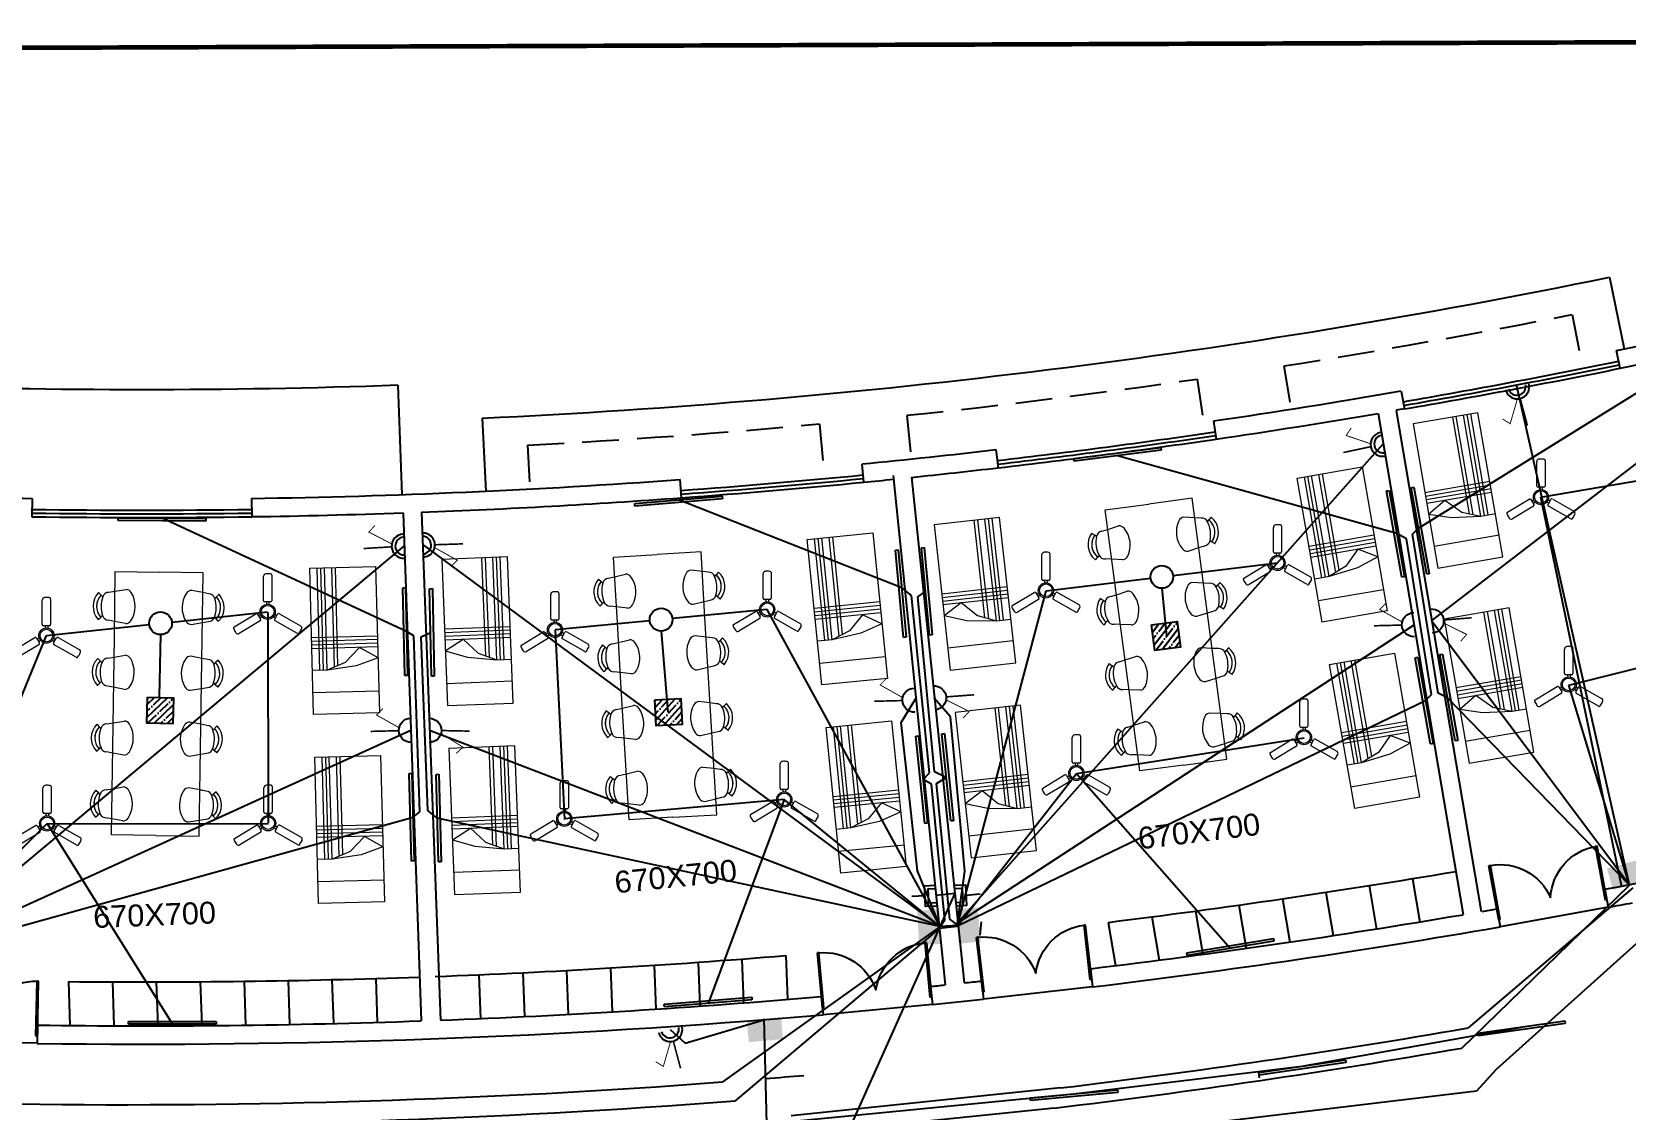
# Model space of a CAD drawing. Header units: inches. Extents: x -221585 to 401252, y -284294 to 332380.
# Drawn here: x 135218 to 137397, y 29236 to 30710 of the extents above; entities that cross this region are included whole.
import ezdxf
from ezdxf.enums import TextEntityAlignment as Align

# ---------------------------------------------------------------- set-up
doc = ezdxf.new("R2010")
doc.units = ezdxf.units.IN
doc.header["$MEASUREMENT"] = 0
doc.linetypes.add('HIDDEN', pattern=[0.375, 0.25, -0.125])
for name, color, linetype in [('A-TEXT', 3, 'Continuous'), ('A_dimension_100', 233, 'Continuous'), ('E-LIGHT', 7, 'Continuous'), ('Power', 7, 'Continuous'), ('UPS', 7, 'Continuous')]:
    doc.layers.add(name, color=color, linetype=linetype)
doc.layers.add('ceilingfan', color=1, linetype='Continuous', lineweight=15)
doc.layers.add('FURN', color=56, linetype='Continuous', lineweight=0)
doc.styles.get("Standard").update_dxf_attribs({"font": 'arial.ttf'})

# ---------------------------------------------------------------- blocks, each defined once
blk = doc.blocks.new('d2')
at = {"color": 1, "ltscale": 8}
for p, q in [((-332.772, -186.458, 9945.752), (-332.753, -186.454, 9945.752)), ((-332.628, -187.194, 9945.752), (-332.772, -186.458, 9945.752)), ((-332.609, -187.19, 9945.752), (-332.753, -186.454, 9945.752)), ((-332.753, -186.454, 9945.752), (-332.753, -186.454, 9945.732)), ((-332.753, -186.454, 9945.732), (-332.753, -186.454, 9945.732)), ((-334.226, -186.743, 9945.752), (-334.206, -186.739, 9945.752)), ((-334.082, -187.479, 9945.752), (-334.226, -186.743, 9945.752)), ((-334.062, -187.475, 9945.752), (-334.206, -186.739, 9945.752)), ((-334.063, -187.577, 9945.752), (-332.589, -187.288, 9945.752)), ((-332.628, -187.194, 9945.752), (-332.609, -187.19, 9945.752)), ((-334.082, -187.479, 9945.752), (-334.062, -187.475, 9945.752))]:
    blk.add_line(p, q, dxfattribs=at)
for centre, start, end in [((-332.628, -187.194, 9945.752), 101.092, 178.0402), ((-334.062, -187.475, 9945.752), 24.1438, 101.092)]:
    blk.add_arc(centre, 0.75, start, end, dxfattribs=at)
blk = doc.blocks.new('FREGTET')
at = {"layer": 'FURN', "color": 8}
for p, q in [((-154.66, 109.191, -2766.571), (-154.635, 109.149, -2766.571)), ((-154.66, 109.191, -2766.571), (-154.635, 109.149, -2766.571)), ((-154.994, 109.041, -2766.571), (-155.133, 108.458, -2766.571)), ((-154.118, 108.833, -2766.571), (-154.994, 109.041, -2766.571)), ((-154.732, 108.979, -2766.571), (-154.793, 108.838, -2766.571)), ((-154.698, 109.057, -2766.571), (-154.732, 108.979, -2766.571)), ((-154.698, 109.057, -2766.571), (-154.732, 108.979, -2766.571)), ((-154.617, 109.122, -2766.571), (-154.635, 109.149, -2766.571)), ((-154.617, 109.122, -2766.571), (-154.635, 109.149, -2766.571)), ((-154.369, 109.063, -2766.571), (-154.341, 109.079, -2766.571)), ((-154.369, 109.063, -2766.571), (-154.341, 109.079, -2766.571)), ((-154.3, 109.105, -2766.571), (-154.341, 109.079, -2766.571)), ((-154.3, 109.105, -2766.571), (-154.341, 109.079, -2766.571)), ((-154.331, 108.884, -2766.571), (-154.327, 108.968, -2766.571)), ((-154.331, 108.884, -2766.571), (-154.327, 108.968, -2766.571)), ((-153.784, 108.982, -2766.571), (-153.76, 108.941, -2766.571)), ((-153.784, 108.982, -2766.571), (-153.76, 108.941, -2766.571)), ((-154.34, 108.731, -2766.571), (-154.331, 108.884, -2766.571)), ((-153.243, 108.625, -2766.571), (-154.118, 108.833, -2766.571)), ((-153.856, 108.771, -2766.571), (-153.917, 108.63, -2766.571)), ((-153.822, 108.848, -2766.571), (-153.856, 108.771, -2766.571)), ((-153.822, 108.848, -2766.571), (-153.856, 108.771, -2766.571)), ((-153.742, 108.914, -2766.571), (-153.76, 108.941, -2766.571)), ((-153.742, 108.914, -2766.571), (-153.76, 108.941, -2766.571)), ((-153.493, 108.854, -2766.571), (-153.465, 108.871, -2766.571)), ((-153.493, 108.854, -2766.571), (-153.465, 108.871, -2766.571)), ((-153.425, 108.897, -2766.571), (-153.465, 108.871, -2766.571)), ((-153.425, 108.897, -2766.571), (-153.465, 108.871, -2766.571)), ((-153.456, 108.676, -2766.571), (-153.451, 108.76, -2766.571)), ((-153.456, 108.676, -2766.571), (-153.451, 108.76, -2766.571)), ((-152.908, 108.774, -2766.571), (-152.884, 108.732, -2766.571)), ((-152.908, 108.774, -2766.571), (-152.884, 108.732, -2766.571)), ((-153.464, 108.523, -2766.571), (-153.456, 108.676, -2766.571)), ((-152.367, 108.417, -2766.571), (-153.243, 108.625, -2766.571)), ((-152.98, 108.563, -2766.571), (-153.042, 108.422, -2766.571)), ((-152.946, 108.64, -2766.571), (-152.98, 108.563, -2766.571)), ((-152.946, 108.64, -2766.571), (-152.98, 108.563, -2766.571)), ((-152.866, 108.705, -2766.571), (-152.884, 108.732, -2766.571)), ((-152.866, 108.705, -2766.571), (-152.884, 108.732, -2766.571)), ((-152.618, 108.646, -2766.571), (-152.59, 108.663, -2766.571)), ((-152.618, 108.646, -2766.571), (-152.59, 108.663, -2766.571)), ((-152.549, 108.689, -2766.571), (-152.59, 108.663, -2766.571)), ((-152.549, 108.689, -2766.571), (-152.59, 108.663, -2766.571)), ((-152.58, 108.468, -2766.571), (-152.576, 108.552, -2766.571)), ((-152.58, 108.468, -2766.571), (-152.576, 108.552, -2766.571)), ((-152.033, 108.566, -2766.571), (-152.008, 108.524, -2766.571)), ((-152.033, 108.566, -2766.571), (-152.008, 108.524, -2766.571)), ((-151.991, 108.497, -2766.571), (-152.008, 108.524, -2766.571)), ((-151.991, 108.497, -2766.571), (-152.008, 108.524, -2766.571)), ((-155.271, 107.874, -2766.571), (-155.133, 108.458, -2766.571)), ((-152.589, 108.314, -2766.571), (-152.58, 108.468, -2766.571)), ((-151.491, 108.209, -2766.571), (-152.367, 108.417, -2766.571)), ((-152.105, 108.355, -2766.571), (-152.166, 108.214, -2766.571)), ((-152.071, 108.432, -2766.571), (-152.105, 108.355, -2766.571)), ((-152.071, 108.432, -2766.571), (-152.105, 108.354, -2766.571)), ((-151.742, 108.438, -2766.571), (-151.714, 108.454, -2766.571)), ((-151.742, 108.438, -2766.571), (-151.714, 108.454, -2766.571)), ((-151.674, 108.481, -2766.571), (-151.714, 108.454, -2766.571)), ((-151.674, 108.481, -2766.571), (-151.714, 108.454, -2766.571)), ((-151.705, 108.259, -2766.571), (-151.7, 108.344, -2766.571)), ((-151.705, 108.259, -2766.571), (-151.7, 108.344, -2766.571)), ((-151.713, 108.106, -2766.571), (-151.705, 108.259, -2766.571)), ((-151.63, 107.625, -2766.571), (-151.491, 108.209, -2766.571)), ((-154.396, 107.666, -2766.571), (-155.271, 107.874, -2766.571)), ((-155.009, 107.811, -2766.571), (-155.001, 107.965, -2766.571)), ((-155.014, 107.727, -2766.571), (-155.009, 107.812, -2766.571)), ((-155.014, 107.727, -2766.571), (-155.009, 107.811, -2766.571)), ((-154.609, 107.716, -2766.571), (-154.643, 107.639, -2766.571)), ((-154.609, 107.716, -2766.571), (-154.643, 107.639, -2766.571)), ((-154.547, 107.857, -2766.571), (-154.609, 107.716, -2766.571)), ((-153.52, 107.458, -2766.571), (-154.396, 107.666, -2766.571)), ((-154.133, 107.603, -2766.571), (-154.125, 107.756, -2766.571)), ((-155.04, 107.59, -2766.571), (-154.999, 107.617, -2766.571)), ((-155.04, 107.59, -2766.571), (-154.999, 107.617, -2766.571)), ((-154.971, 107.633, -2766.571), (-154.999, 107.617, -2766.571)), ((-154.971, 107.633, -2766.571), (-154.999, 107.617, -2766.571)), ((-154.723, 107.574, -2766.571), (-154.705, 107.547, -2766.571)), ((-154.723, 107.574, -2766.571), (-154.705, 107.547, -2766.571)), ((-154.681, 107.505, -2766.571), (-154.705, 107.547, -2766.571)), ((-154.681, 107.505, -2766.571), (-154.705, 107.547, -2766.571)), ((-154.138, 107.519, -2766.571), (-154.133, 107.603, -2766.571)), ((-154.138, 107.519, -2766.571), (-154.133, 107.603, -2766.571)), ((-153.733, 107.508, -2766.571), (-153.767, 107.431, -2766.571)), ((-153.733, 107.508, -2766.571), (-153.767, 107.431, -2766.571)), ((-153.672, 107.649, -2766.571), (-153.733, 107.508, -2766.571)), ((-152.645, 107.249, -2766.571), (-153.52, 107.458, -2766.571)), ((-153.258, 107.395, -2766.571), (-153.249, 107.548, -2766.571)), ((-152.796, 107.441, -2766.571), (-152.858, 107.3, -2766.571)), ((-151.63, 107.625, -2766.571), (-151.769, 107.041, -2766.571)), ((-154.164, 107.382, -2766.571), (-154.124, 107.408, -2766.571)), ((-154.164, 107.382, -2766.571), (-154.124, 107.408, -2766.571)), ((-154.096, 107.425, -2766.571), (-154.124, 107.408, -2766.571)), ((-154.096, 107.425, -2766.571), (-154.124, 107.408, -2766.571)), ((-153.847, 107.366, -2766.571), (-153.83, 107.338, -2766.571)), ((-153.847, 107.366, -2766.571), (-153.83, 107.338, -2766.571)), ((-153.805, 107.297, -2766.571), (-153.83, 107.338, -2766.571)), ((-153.805, 107.297, -2766.571), (-153.83, 107.338, -2766.571)), ((-153.262, 107.311, -2766.571), (-153.258, 107.395, -2766.571)), ((-153.262, 107.311, -2766.571), (-153.258, 107.395, -2766.571)), ((-153.22, 107.216, -2766.571), (-153.248, 107.2, -2766.571)), ((-153.22, 107.216, -2766.571), (-153.248, 107.2, -2766.571)), ((-152.858, 107.3, -2766.571), (-152.892, 107.223, -2766.571)), ((-152.858, 107.3, -2766.571), (-152.892, 107.223, -2766.571)), ((-151.769, 107.041, -2766.571), (-152.645, 107.249, -2766.571)), ((-152.382, 107.187, -2766.571), (-152.374, 107.34, -2766.571)), ((-151.921, 107.233, -2766.571), (-151.982, 107.092, -2766.571)), ((-153.289, 107.174, -2766.571), (-153.248, 107.2, -2766.571)), ((-153.289, 107.174, -2766.571), (-153.248, 107.2, -2766.571)), ((-152.972, 107.157, -2766.571), (-152.954, 107.13, -2766.571)), ((-152.972, 107.157, -2766.571), (-152.954, 107.13, -2766.571)), ((-152.93, 107.089, -2766.571), (-152.954, 107.13, -2766.571)), ((-152.93, 107.089, -2766.571), (-152.954, 107.13, -2766.571)), ((-152.387, 107.103, -2766.571), (-152.382, 107.187, -2766.571)), ((-152.387, 107.103, -2766.571), (-152.382, 107.187, -2766.571)), ((-152.345, 107.008, -2766.571), (-152.373, 106.992, -2766.571)), ((-152.345, 107.008, -2766.571), (-152.373, 106.992, -2766.571)), ((-151.982, 107.092, -2766.571), (-152.016, 107.014, -2766.571)), ((-151.982, 107.092, -2766.571), (-152.016, 107.014, -2766.571)), ((-152.413, 106.966, -2766.571), (-152.373, 106.992, -2766.571)), ((-152.413, 106.966, -2766.571), (-152.373, 106.992, -2766.571)), ((-152.096, 106.949, -2766.571), (-152.078, 106.922, -2766.571)), ((-152.096, 106.949, -2766.571), (-152.078, 106.922, -2766.571)), ((-152.054, 106.88, -2766.571), (-152.078, 106.922, -2766.571)), ((-152.054, 106.88, -2766.571), (-152.078, 106.922, -2766.571))]:
    blk.add_line(p, q, dxfattribs=at)
for centre, radius, start, end in [((-154.525, 108.959, -2766.571), 0.268, 33.0269, 120.2325), ((-154.525, 108.959, -2766.571), 0.268, 33.0269, 120.2325), ((-154.525, 108.959, -2766.571), 0.219, 33.0269, 120.2325), ((-154.525, 108.959, -2766.571), 0.219, 46.2775, 120.2325), ((-154.615, 109.037, -2766.571), 0.0847, 91.5148, 166.6297), ((-154.615, 109.037, -2766.571), 0.0847, 91.5148, 166.6297), ((-154.576, 108.746, -2766.571), 0.378, 56.8909, 96.3685), ((-154.576, 108.746, -2766.571), 0.378, 56.8909, 96.3685), ((-154.409, 108.988, -2766.571), 0.0847, 346.6297, 61.7447), ((-154.409, 108.988, -2766.571), 0.0847, 346.6297, 61.7447), ((-153.649, 108.751, -2766.571), 0.268, 33.0269, 120.2325), ((-153.649, 108.751, -2766.571), 0.268, 33.0269, 120.2325), ((-153.649, 108.751, -2766.571), 0.219, 33.0269, 120.2325), ((-153.649, 108.751, -2766.571), 0.219, 46.2775, 120.2325), ((-154.711, 108.819, -2766.571), 0.0847, 166.6297, 224.3988), ((-154.711, 108.819, -2766.571), 0.0847, 166.6297, 224.3988), ((-154.512, 109.013, -2766.571), 0.363, 224.3988, 288.8607), ((-154.512, 109.013, -2766.571), 0.363, 224.3988, 288.8607), ((-153.74, 108.829, -2766.571), 0.0847, 91.5148, 166.6297), ((-153.74, 108.829, -2766.571), 0.0847, 91.5148, 166.6297), ((-153.7, 108.538, -2766.571), 0.378, 56.8909, 96.3685), ((-153.7, 108.538, -2766.571), 0.378, 56.8909, 96.3685), ((-153.534, 108.78, -2766.571), 0.0847, 346.6297, 61.7447), ((-153.534, 108.78, -2766.571), 0.0847, 346.6297, 61.7447), ((-152.774, 108.543, -2766.571), 0.268, 33.0269, 120.2325), ((-152.774, 108.543, -2766.571), 0.268, 33.0269, 120.2325), ((-152.774, 108.543, -2766.571), 0.219, 33.0269, 120.2325), ((-152.774, 108.543, -2766.571), 0.219, 46.2775, 120.2325), ((-154.422, 108.75, -2766.571), 0.0847, 288.8607, 346.6297), ((-154.422, 108.75, -2766.571), 0.0847, 288.8607, 346.6297), ((-153.835, 108.611, -2766.571), 0.0847, 166.6297, 224.3988), ((-153.835, 108.611, -2766.571), 0.0847, 166.6297, 224.3988), ((-153.636, 108.805, -2766.571), 0.363, 224.3988, 288.8607), ((-153.636, 108.805, -2766.571), 0.363, 224.3988, 288.8607), ((-153.547, 108.542, -2766.571), 0.0847, 288.8607, 346.6297), ((-153.547, 108.542, -2766.571), 0.0847, 288.8607, 346.6297), ((-152.864, 108.621, -2766.571), 0.0847, 91.5148, 166.6297), ((-152.864, 108.621, -2766.571), 0.0847, 91.5148, 166.6297), ((-152.824, 108.33, -2766.571), 0.378, 56.8909, 96.3685), ((-152.824, 108.33, -2766.571), 0.378, 56.8909, 96.3685), ((-152.658, 108.572, -2766.571), 0.0847, 346.6297, 61.7447), ((-152.658, 108.572, -2766.571), 0.0847, 346.6297, 61.7447), ((-151.898, 108.335, -2766.571), 0.268, 33.0269, 120.2325), ((-151.898, 108.335, -2766.571), 0.268, 33.0269, 120.2325), ((-151.898, 108.335, -2766.571), 0.219, 33.0269, 120.2325), ((-151.898, 108.335, -2766.571), 0.219, 46.2775, 120.2325), ((-152.959, 108.403, -2766.571), 0.0847, 166.6297, 224.3988), ((-152.959, 108.403, -2766.571), 0.0847, 166.6297, 224.3988), ((-152.761, 108.597, -2766.571), 0.363, 224.3988, 288.8607), ((-152.761, 108.597, -2766.571), 0.363, 224.3988, 288.8607), ((-152.671, 108.334, -2766.571), 0.0847, 288.8607, 346.6297), ((-152.671, 108.334, -2766.571), 0.0847, 288.8607, 346.6297), ((-151.988, 108.413, -2766.571), 0.0847, 91.5148, 166.6297), ((-151.988, 108.413, -2766.571), 0.0847, 91.5148, 166.6297), ((-151.949, 108.122, -2766.571), 0.378, 56.8909, 96.3685), ((-151.949, 108.122, -2766.571), 0.378, 56.8909, 96.3685), ((-151.782, 108.364, -2766.571), 0.0847, 346.6297, 61.7447), ((-151.782, 108.364, -2766.571), 0.0847, 346.6297, 61.7447), ((-152.084, 108.194, -2766.571), 0.0847, 166.6297, 224.3988), ((-152.084, 108.194, -2766.571), 0.0847, 166.6297, 224.3988), ((-151.885, 108.389, -2766.571), 0.363, 224.3988, 288.8607), ((-151.885, 108.389, -2766.571), 0.363, 224.3988, 288.8607), ((-151.795, 108.126, -2766.571), 0.0847, 288.8607, 346.6297), ((-151.795, 108.126, -2766.571), 0.0847, 288.8607, 346.6297), ((-154.918, 107.945, -2766.571), 0.0847, 108.8607, 166.6297), ((-154.918, 107.945, -2766.571), 0.0847, 108.8607, 166.6297), ((-154.828, 107.682, -2766.571), 0.363, 44.3988, 108.8607), ((-154.828, 107.682, -2766.571), 0.363, 44.3988, 108.8607), ((-154.63, 107.876, -2766.571), 0.0847, 346.6297, 44.3988), ((-154.63, 107.876, -2766.571), 0.0847, 346.6297, 44.3988), ((-154.931, 107.707, -2766.571), 0.0847, 166.6297, 241.7447), ((-154.931, 107.707, -2766.571), 0.0847, 166.6297, 241.7447), ((-154.043, 107.737, -2766.571), 0.0847, 108.8607, 166.6297), ((-154.043, 107.737, -2766.571), 0.0847, 108.8607, 166.6297), ((-153.953, 107.474, -2766.571), 0.363, 44.3988, 108.8607), ((-153.953, 107.474, -2766.571), 0.363, 44.3988, 108.8607), ((-153.754, 107.668, -2766.571), 0.0847, 346.6297, 44.3988), ((-153.754, 107.668, -2766.571), 0.0847, 346.6297, 44.3988), ((-154.816, 107.736, -2766.571), 0.268, 213.0269, 300.2325), ((-154.816, 107.736, -2766.571), 0.268, 213.0269, 300.2325), ((-154.816, 107.736, -2766.571), 0.219, 213.0269, 300.2325), ((-154.816, 107.736, -2766.571), 0.219, 213.0269, 286.9819), ((-154.765, 107.949, -2766.571), 0.378, 236.8909, 276.3685), ((-154.765, 107.949, -2766.571), 0.378, 236.8909, 276.3685), ((-154.725, 107.658, -2766.571), 0.0847, 271.5148, 346.6297), ((-154.725, 107.658, -2766.571), 0.0847, 271.5148, 346.6297), ((-154.056, 107.499, -2766.571), 0.0847, 166.6297, 241.7447), ((-154.056, 107.499, -2766.571), 0.0847, 166.6297, 241.7447), ((-153.167, 107.529, -2766.571), 0.0847, 108.8607, 166.6297), ((-153.167, 107.529, -2766.571), 0.0847, 108.8607, 166.6297), ((-153.077, 107.266, -2766.571), 0.363, 44.3988, 108.8607), ((-153.077, 107.266, -2766.571), 0.363, 44.3988, 108.8607), ((-152.879, 107.46, -2766.571), 0.0847, 346.6297, 44.3988), ((-152.879, 107.46, -2766.571), 0.0847, 346.6297, 44.3988), ((-153.94, 107.528, -2766.571), 0.268, 213.0269, 300.2325), ((-153.94, 107.528, -2766.571), 0.268, 213.0269, 300.2325), ((-153.94, 107.528, -2766.571), 0.219, 213.0269, 300.2325), ((-153.94, 107.528, -2766.571), 0.219, 213.0269, 286.9819), ((-153.889, 107.741, -2766.571), 0.378, 236.8909, 276.3685), ((-153.889, 107.741, -2766.571), 0.378, 236.8909, 276.3685), ((-153.85, 107.45, -2766.571), 0.0847, 271.5148, 346.6297), ((-153.85, 107.45, -2766.571), 0.0847, 271.5148, 346.6297), ((-153.18, 107.291, -2766.571), 0.0847, 166.6297, 241.7447), ((-153.18, 107.291, -2766.571), 0.0847, 166.6297, 241.7447), ((-153.014, 107.533, -2766.571), 0.378, 236.8909, 276.3685), ((-153.014, 107.533, -2766.571), 0.378, 236.8909, 276.3685), ((-152.974, 107.242, -2766.571), 0.0847, 271.5148, 346.6297), ((-152.974, 107.242, -2766.571), 0.0847, 271.5148, 346.6297), ((-152.291, 107.321, -2766.571), 0.0847, 108.8607, 166.6297), ((-152.291, 107.321, -2766.571), 0.0847, 108.8607, 166.6297), ((-152.202, 107.058, -2766.571), 0.363, 44.3988, 108.8607), ((-152.202, 107.058, -2766.571), 0.363, 44.3988, 108.8607), ((-152.003, 107.252, -2766.571), 0.0847, 346.6297, 44.3988), ((-152.003, 107.252, -2766.571), 0.0847, 346.6297, 44.3988), ((-153.064, 107.32, -2766.571), 0.268, 213.0269, 300.2325), ((-153.064, 107.32, -2766.571), 0.268, 213.0269, 300.2325), ((-153.064, 107.32, -2766.571), 0.219, 213.0269, 300.2325), ((-153.064, 107.32, -2766.571), 0.219, 213.0269, 286.9819), ((-152.304, 107.083, -2766.571), 0.0847, 166.6297, 241.7447), ((-152.304, 107.083, -2766.571), 0.0847, 166.6297, 241.7447), ((-152.138, 107.325, -2766.571), 0.378, 236.8909, 276.3685), ((-152.138, 107.325, -2766.571), 0.378, 236.8909, 276.3685), ((-152.098, 107.034, -2766.571), 0.0847, 271.5148, 346.6297), ((-152.098, 107.034, -2766.571), 0.0847, 271.5148, 346.6297), ((-152.189, 107.112, -2766.571), 0.268, 213.0269, 300.2325), ((-152.189, 107.112, -2766.571), 0.268, 213.0269, 300.2325), ((-152.189, 107.112, -2766.571), 0.219, 213.0269, 300.2325), ((-152.189, 107.112, -2766.571), 0.219, 213.0269, 286.9819)]:
    blk.add_arc(centre, radius, start, end, dxfattribs=at)
blk = doc.blocks.new('A$C25933C84')
at = {"color": 8, "linetype": 'Continuous'}
for p, q in [((0, 0.9), (2, 0.9)), ((0, 0), (0, 0.9)), ((0.3, 0.9), (0.3, 0)), ((0.6, 0.7), (0.6, 0.9)), ((2, 0.9), (2, 0)), ((0.65, 0.3), (0.6, 0.7)), ((0.7, 0.45), (0.6, 0.7)), ((0.9, 0.25), (0.7, 0.45)), ((0.75, 0), (0.65, 0.3)), ((0.75, 0), (0.9, 0.25)), ((2, 0), (0, 0))]:
    blk.add_line(p, q, dxfattribs=at)
at = {"color": 8}
for p, q in [((0.9, 0), (0.9, 0.9)), ((0.95, 0), (0.95, 0.9)), ((1, 0), (1, 0.9)), ((1.05, 0), (1.05, 0.9)), ((0.6, 0.8), (2, 0.8)), ((0.6, 0.75), (2, 0.75)), ((0.6, 0.7), (2, 0.7)), ((0.64, 0.6), (2, 0.6)), ((0.66, 0.55), (2, 0.55))]:
    blk.add_line(p, q, dxfattribs=at)
blk = doc.blocks.new('light')
at = {"color": 5}
for p, q in [((112625.2, 38871.2), (112742.5, 38895.9)), ((112743.3, 38892.3), (112625.9, 38867.6)), ((112742.5, 38895.9), (112743.3, 38892.3)), ((112625.9, 38867.6), (112625.2, 38871.2))]:
    blk.add_line(p, q, dxfattribs=at)
blk = doc.blocks.new('Fan')
at = {"color": 6}
for p, q in [((-5.8, 15.7), (-5.8, 48.4)), ((5.2, 50.1), (5.2, 15.7)), ((3.5, 14), (-4.1, 14)), ((-1.9, 14), (-1.9, 10.8)), ((1.5, 14), (1.5, 10.8)), ((-45.2, -19.5), (-15.9, -1.9)), ((-10.2, -11.4), (-38.2, -28.2)), ((-13.6, -2.5), (-9.7, -9)), ((-12.6, -4.2), (-9.9, -2.6)), ((-10.8, -7.1), (-8.1, -5.5)), ((10.3, -7.3), (7.6, -5.8)), ((12, -4.4), (9.3, -2.8)), ((9.4, -9.1), (13.2, -2.4)), ((39.7, -28.3), (10, -11.4)), ((15.5, -1.8), (43.8, -18))]:
    blk.add_line(p, q, dxfattribs=at)
for centre, radius in [((-0.2, 0.8), 10.2), ((-0.2, 0.9), 8.5)]:
    blk.add_circle(centre, radius, dxfattribs=at)
for centre, radius, start, end in [((-2.4, 48.4), 3.4, 92.735, 180), ((-0.2, 0.9), 51, 85.7207, 92.735), ((3.5, 50.1), 1.7, 0, 85.7207), ((-4.1, 15.7), 1.7, 180, 270), ((3.5, 15.7), 1.7, 270, 0), ((-44.4, -21), 1.7, 120.9808, 206.3239), ((-15, -3.4), 1.7, 30.9808, 120.9808), ((-11.1, -9.9), 1.7, 300.9808, 30.9808), ((10.8, -9.9), 1.7, 150.2708, 240.2708), ((14.6, -3.3), 1.7, 60.2708, 150.2708), ((42.1, -20.9), 3.4, 332.7215, 60.2708), ((-0.2, 0.9), 51, 206.3239, 213.3255), ((-40, -25.3), 3.4, 213.3255, 300.9808), ((40.6, -26.9), 1.7, 240.2708, 325.7165), ((-0.2, 0.9), 51, 325.7165, 332.7215)]:
    blk.add_arc(centre, radius, start, end, dxfattribs=at)
blk = doc.blocks.new('ups 6A')
at = {"layer": 'E-LIGHT', "color": 4}
for points, const_width in [([(5905667, -1658491), (5905670, -1658287)], 11.7), ([(5905692, -1658286), (5905785, -1658448), (5905831, -1658401)], 6.64)]:
    blk.add_lwpolyline(points, dxfattribs=dict(at, const_width=const_width))
blk.add_arc((5905672, -1658200), 87.4, 179.0102, 359.0102, dxfattribs=at)
blk = doc.blocks.new('16A')
at = {"layer": 'E-LIGHT', "color": 1}
for points, const_width in [([(5916857, -1642748), (5916861, -1642952)], 11.7), ([(5916882, -1642953), (5916975, -1642791), (5917021, -1642838)], 6.64)]:
    blk.add_lwpolyline(points, dxfattribs=dict(at, const_width=const_width))
for centre, radius, start, end in [((5916862, -1643039), 87.4, 0.9898, 180.9898), ((5916863, -1643043), 64.6, 4.2725, 175.7579)]:
    blk.add_arc(centre, radius, start, end, dxfattribs=at)

msp = doc.modelspace()

# ---------------------------------------------------------------- hatches: boundary and pattern name
at = {"ltscale": 10}
h = msp.add_hatch(dxfattribs=at)
h.set_pattern_fill('ANSI35', color=1, scale=50, angle=7.3371)
h.set_pattern_definition([(52.3370804, (6107.786, -170504.764), (-9.89523915, 7.63768565), []), (52.3370804, (6116.552, -170503.635), (-9.89523915, 7.63768565), [15.625, -3.125, 0, -3.125])])
h.paths.add_polyline_path([(136788.2, 29868.5), (136783.7, 29903.7), (136748.4, 29899.2), (136753, 29864)])
h = msp.add_hatch(dxfattribs=at)
h.set_pattern_fill('ANSI35', color=1, scale=50, angle=-1.2366)
h.set_pattern_definition([(43.7633545, (-23681.469, -148888.084), (-8.6460176, 9.02753455), []), (43.7633545, (-23672.632, -148888.275), (-8.6460176, 9.02753455), [15.625, -3.125, 0, -3.125])])
h.paths.add_polyline_path([(135410.6, 29763.9), (135411.4, 29799.4), (135375.9, 29800.2), (135375.1, 29764.7)])
h = msp.add_hatch(dxfattribs=at)
h.set_pattern_fill('ANSI35', color=1, scale=50, angle=2.831)
h.set_pattern_definition([(47.83103, (-9911.752, -159724.38), (-9.26460344, 8.3914911), []), (47.83103, (-9902.924, -159723.943), (-9.26460344, 8.3914911), [15.625, -3.125, 0, -3.125])])
h.paths.add_polyline_path([(136106.9, 29762.7), (136105.2, 29798.2), (136069.7, 29796.4), (136071.5, 29761)])

# ---------------------------------------------------------------- linework, layer by layer
at = {"color": 20, "ltscale": 10}
for p, q in [((137374.4, 30374.3, -0.4), (137394.5, 30276.3, 0)), ((135833.7, 30181.6, -0.5), (135838.3, 30081.7, 0))]:
    msp.add_line(p, q, dxfattribs=at)
at = {"color": 20, "linetype": 'HIDDEN', "ltscale": 200}
for p, q in [((137323.4, 30323.2, -0.4), (137337.1, 30254.5, 0)), ((136929.5, 30253, -0.4), (136938.9, 30193.8, 0)), ((136810.9, 30235.1, -0.4), (136819.5, 30175.7, 0)), ((136413.9, 30185.4, 0), (136420.2, 30125.8, 0)), ((136294.5, 30173.6, 0), (136300, 30113.9, 0)), ((135895.5, 30144.6, 0), (135898.6, 30084.7, 0))]:
    msp.add_line(p, q, dxfattribs=at)
at = {"color": 42}
for p, q in [((137131.3, 29904.3, 0), (137656.6, 30308.4, 0.4)), ((136482.5, 29490.8, 0), (137107.3, 29899, 0)), ((137401.7, 29543.1, 0.4), (137131.3, 29904.3, 0)), ((136406.3, 29765.7), (136426.3, 29798.1, 0)), ((136473.6, 29773.4), (136451.1, 29799.1, 0)), ((136493.4, 29562.1), (136473.6, 29773.4)), ((135057.6, 29446.7, 0), (135736.1, 29754.9, 0.8)), ((136459.4, 29486.4, 0), (135761.6, 29754.6, 0)), ((136428.6, 29562.6), (136406.3, 29765.7)), ((136459.4, 29486.4, 0), (136428.6, 29562.6)), ((136483, 29486.4, 0), (136493.4, 29562.1))]:
    msp.add_line(p, q, dxfattribs=at)
at = {"color": 6}
for p, q in [((137113.3, 30031.3, 0.4), (137499, 30270.4, -0.4)), ((137083.8, 30023.8, 0.4), (136702.1, 30130.2, 0.4)), ((137280.8, 30073.7, 0), (137562.7, 30121.9, 0.4)), ((136407, 29949.7, 0.4), (136101.7, 30069.9, 0.4)), ((135730, 29889.9, 0.4), (135395.9, 30044.9, 0.4)), ((137105, 30022.9), (137113.3, 30031.3, 0.4)), ((137097.1, 30016.6), (137083.8, 30023.8, 0.4)), ((137131, 29804), (137097.1, 30016.6)), ((137140.4, 29805.6), (137105, 30022.9)), ((136777.9, 29966.4, 0.4), (136920.7, 29983.8, 0.4)), ((136420.5, 29939.3), (136407, 29949.7, 0.4)), ((136429.1, 29937.3), (136439.4, 29944.8, 0.4)), ((136604.3, 29945.3, 0.4), (136747.1, 29962.7, 0.4)), ((136762.5, 29949, 0.4), (136768.7, 29883.6)), ((136223.2, 29920.1, 0.4), (136093.6, 29907.6, 0.4)), ((136459.4, 29486.4, 0), (136223.2, 29920.1, 0.4)), ((136444.8, 29696.7), (136420.5, 29939.3)), ((136451.9, 29698.2), (136429.1, 29937.3)), ((135238, 29884.3, 0.4), (135378.4, 29899.4, 0.4)), ((135409.3, 29902.8, 0.4), (135540.3, 29916.9, 0.4)), ((135540.5, 29916, 0.4), (135541, 29627.9, 0.4)), ((136062.7, 29904.6, 0.4), (135933.1, 29892.2, 0.4)), ((135393.9, 29885.6, 0.4), (135391.9, 29801)), ((135739.9, 29884.2), (135730, 29889.9, 0.4)), ((135748.3, 29643.6), (135739.9, 29884.2)), ((135750.2, 29882.7), (135763, 29888.5, 0.4)), ((135759.1, 29645.4), (135750.2, 29882.7)), ((135933.1, 29892.2, 0.4), (135946, 29633, 0.4)), ((136078.1, 29890.6, 0.4), (136087.1, 29779.6)), ((137319, 29816.6, 0.4), (137614, 29890, 0.4)), ((137122.9, 29795.7, 0.4), (137131, 29804)), ((137153.1, 29799.3, 0.4), (137140.4, 29805.6)), ((136645.9, 29695.7, 0.4), (136957, 29744.6, 0.4)), ((136436.2, 29687.6, 0.4), (136444.8, 29696.7)), ((136447.5, 29681), (136436.2, 29687.6, 0.4)), ((136465.9, 29495.6), (136447.5, 29681)), ((136467.9, 29690.5, 0.4), (136451.9, 29698.2)), ((136645.9, 29695.7, 0.4), (136856.5, 29456.7, 0.4)), ((136246.4, 29660.4, 0.4), (135945.9, 29633.8, 0.4)), ((136246.4, 29660.3, 0.4), (136142.5, 29381.5, 0.4)), ((136459.4, 29486.4, 0), (136246.4, 29660.4, 0.4)), ((135739.1, 29636.1, 0.4), (135748.3, 29643.6)), ((135772.1, 29634.7, 0.4), (135759.1, 29645.4)), ((135238.9, 29627.6, 0.4), (135541.2, 29627, 0.4)), ((135238.9, 29627.6, 0.4), (135410, 29353, 0.4)), ((136459.4, 29486.4, 0), (136465.9, 29495.6)), ((136954.5, 29295.6, -2.2), (137254, 29349.1, -2.2)), ((136642.3, 29257.7, -2.2), (136954.5, 29295.6, -2.2)), ((136222.3, 29216.6, -2.2), (136642.3, 29257.7, -2.2))]:
    msp.add_line(p, q, dxfattribs=at)
at = {"color": 4, "ltscale": 10}
for p, q in [((137389.1, 30249.7, 0), (137384.2, 30274.2, 0)), ((135718.2, 30226.9, -1.3), (135723.5, 30077, 0)), ((137089.7, 30218.7, 0), (137094.2, 30194.1, 0)), ((137058.3, 30188, 0), (137174.4, 29502.8, 0)), ((137083, 30192.2, 0), (137199.1, 29506.9, 0)), ((136833.2, 30177.7, 0), (136836.8, 30153, 0)), ((136535.8, 30138.6, 0), (136538.7, 30113.7, 0)), ((136355.3, 30094, 0), (136352.8, 30118.9, 0)), ((136105.8, 30072.7, 0), (136104, 30097.6, 0)), ((136395.2, 30103.1, 0), (136466.3, 29406.7, 0)), ((136420.4, 30100.7, 0), (136492.4, 29409.4, 0)), ((135218.4, 30071.9, 0), (135218, 30046.9, 0)), ((135518.2, 30071.9, 0), (135518.6, 30046.9, 0)), ((135725.6, 30052.1, 0), (135750.1, 29357.5, 0)), ((135750.5, 30053, 0), (135776.4, 29358.5, 0)), ((137368.2, 29537.4, 0), (137372.5, 29512.9, 0)), ((137220.5, 29510.7, 0), (137224.8, 29486.1, 0)), ((136665.2, 29428.9, 0), (136667.8, 29404, 0)), ((136446.4, 29404.7, 0), (136449.1, 29379.8, 0)), ((136515.9, 29411.9, 0), (136518.6, 29387.1, 0)), ((136297, 29390.7, 0), (136299.5, 29365.9, 0)), ((135225.9, 29351.7, 0), (135225.2, 29326.7, 0))]:
    msp.add_line(p, q, dxfattribs=at)
at = {"color": 3}
for p, q in [((137401.7, 29543.1, 0.4), (137247.9, 30225.2, 0.4)), ((136483.8, 29492.3, 0), (137065.1, 30146.3, 0)), ((135058.2, 29447.3, 0), (135727.2, 30007.1, 0)), ((136459.4, 29486.4, 0), (135752.1, 30009.1, 0)), ((137172.4, 29320.4, 0.1), (137401.8, 29543, 0.4)), ((136483, 29486.4, 0), (136458.4, 29483.9, 0)), ((136458.4, 29483.9, 0), (136179.5, 29248.4, 0.1)), ((136110.8, 29327.3), (136218.7, 29359.2, 0.4)), ((136090.7, 29345.9, 1.3), (136110.8, 29327.3)), ((136615.4, 29238.4, 0.1), (136247.1, 29200.2, 0.1))]:
    msp.add_line(p, q, dxfattribs=at)
at = {"color": 1}
for p, q in [((137391.4, 29540.3, 0.4), (137280.8, 30073.6, 0)), ((136483, 29486.4, 0), (136604.3, 29945.3, 0.4)), ((135058.2, 29447.3, 0), (135238, 29884.3, 0.4)), ((137401.7, 29543.1, 0.4), (137319, 29816.6, 0.4)), ((136484.2, 29488, 0), (137122.9, 29795.7, 0.4)), ((137401.7, 29543.1, 0.4), (137153.1, 29799.3, 0.4)), ((136454.5, 29682.1), (136467.9, 29690.5, 0.4)), ((136472.7, 29496.8), (136454.5, 29682.1)), ((136483, 29486.4, 0), (136645.9, 29695.7, 0.4)), ((135057.6, 29446.7, 0), (135238.9, 29627.6, 0.4)), ((135058.2, 29447, 0), (135739.1, 29636.1, 0.4)), ((136459.4, 29486.4, 0), (135772.1, 29634.7, 0.4)), ((136484.2, 29488, 0), (136472.7, 29496.8)), ((136218.6, 29360.5, 0.4), (136222.3, 29216.6, -2.2))]:
    msp.add_line(p, q, dxfattribs=at)
at = {"color": 8, "ltscale": 10}
for p, q in [((137105.2, 29552, 0), (137115.3, 29492.7, 0)), ((136986.7, 29533.3, 0), (136996.7, 29474.2, 0)), ((137046, 29542.5, 0), (137056.1, 29482.7, 0)), ((136808.5, 29507.7, 0), (136818.5, 29448.5, 0)), ((136867.9, 29515.9, 0), (136878, 29456.7, 0)), ((136927.3, 29524.4, 0), (136937.4, 29465.3, 0)), ((136689.4, 29492.3, 0), (136699.4, 29433.1, 0)), ((136749, 29499.8, 0), (136759, 29440.6, 0)), ((136188.6, 29442.1, 0), (136190.8, 29382.1, 0)), ((136248.4, 29446.9, 0), (136250.7, 29386.9, 0)), ((135829.1, 29420.7, 0), (135831.4, 29360.5, 0)), ((135889, 29423.4, 0), (135891.3, 29363.4, 0)), ((135949, 29426.5, 0), (135951.2, 29366.5, 0)), ((136008.9, 29429.9, 0), (136011.1, 29369.9, 0)), ((136068.8, 29433.6, 0), (136071, 29373.6, 0)), ((136128.7, 29437.7, 0), (136130.9, 29377.7, 0)), ((135267.9, 29411.2, 0), (135270.1, 29351.2, 0)), ((135328, 29410.8, 0), (135330.1, 29350.8, 0)), ((135388, 29410.8, 0), (135390.1, 29350.8, 0)), ((135448.1, 29411.1, 0), (135450.2, 29351.1, 0)), ((135508.1, 29411.7, 0), (135510.2, 29351.7, 0)), ((135568.1, 29412.6, 0), (135570.2, 29352.7, 0)), ((135628.1, 29413.9, 0), (135630.2, 29353.9, 0)), ((135688, 29415.5, 0), (135690.2, 29355.4, 0))]:
    msp.add_line(p, q, dxfattribs=at)
at = {"color": 144}
for p, q in [((136479.6, 29532.1, 0), (136322.5, 29182)), ((136453.7, 29529.4, 0), (136479.6, 29532.1, 0)), ((137406.3, 29539.6, 0.2), (137181.1, 29348, 0.1)), ((137491.9, 29536, 0), (137219.6, 29290.9)), ((136459.4, 29486.5, 0), (136161.4, 29274, 0)), ((136484.2, 29488, 0), (136459.4, 29486.5, 0)), ((137219.6, 29290.9), (137192.8, 29261.4)), ((136624.1, 29266, 0.1), (136255.8, 29227.8, 0.1)), ((137192.8, 29261.4), (136320.8, 29157.3))]:
    msp.add_line(p, q, dxfattribs=at)
at = {"color": 5}
for p, q in [((137194.6, 29340.7, -2.2), (137313.3, 29357.6, -2.2)), ((137313.9, 29354, -2.2), (137195.2, 29337, -2.2)), ((137313.3, 29357.6, -2.2), (137313.9, 29354, -2.2)), ((137195.2, 29337, -2.2), (137194.6, 29340.7, -2.2)), ((136895.1, 29287.2, -2.2), (137013.8, 29304.1, -2.2)), ((137014.4, 29300.5, -2.2), (136895.7, 29283.5, -2.2)), ((137013.8, 29304.1, -2.2), (137014.4, 29300.5, -2.2)), ((136895.7, 29283.5, -2.2), (136895.1, 29287.2, -2.2)), ((136896, 29279.9, -2.2), (136895.5, 29283.5, -2.2)), ((136582.6, 29252.2, -2.2), (136702, 29263.1, -2.2)), ((136582.9, 29248.5, -2.2), (136582.6, 29252.2, -2.2)), ((136702.3, 29259.5, -2.2), (136582.9, 29248.5, -2.2)), ((136702, 29263.1, -2.2), (136702.3, 29259.5, -2.2))]:
    msp.add_line(p, q, dxfattribs=at)
at = {"color": 6, "const_width": 6.3}
msp.add_lwpolyline([(131995.7, 24846.2), (131995.7, 30676.9), (140611.1, 30706.5), (140611.1, 24875.8)], close=True, dxfattribs=at)
at = {"color": 1, "ltscale": 10, "elevation": 0.4}
for points in [[(136748.4, 29899.2), (136783.7, 29903.7), (136788.2, 29868.5), (136753, 29864)], [(135375.9, 29800.2), (135411.4, 29799.4), (135410.6, 29763.9), (135375.1, 29764.7)], [(136069.7, 29796.4), (136105.2, 29798.2), (136106.9, 29762.7), (136071.5, 29761)]]:
    msp.add_lwpolyline(points, close=True, dxfattribs=at)
at = {"color": 6}
for centre in [(136762.5, 29964.5, 0.4), (136078.1, 29906.1, 0.4), (135393.9, 29901.1, 0.4)]:
    msp.add_circle(centre, 15.5, dxfattribs=at)
at = {"color": 20, "ltscale": 10}
for centre, radius, start, end in [((135368.3, 40159.3, 0), 9988.5, 272.67048, 281.5864), ((135368.3, 40159.3, -0.4), 9938.5, 267.98125, 272.0176)]:
    msp.add_arc(centre, radius, start, end, dxfattribs=at)
at = {"color": 20, "linetype": 'HIDDEN', "ltscale": 200}
for start, end in [(278.95631, 281.24223), (275.98482, 278.27075), (273.01328, 275.29921)]:
    msp.add_arc((135368.3, 40159.3, -0.4), 10028.5, start, end, dxfattribs=at)
at = {"color": 4, "ltscale": 10}
for centre, radius, start, end in [((135368.3, 40159.3, 0), 10088.5, 281.52635, 282.56309), ((135368.3, 40159.3, 0), 10113.5, 281.52635, 282.56309), ((135368.3, 40159.3, 0), 10088.5, 278.34934, 279.8248), ((135368.3, 40159.3, 0), 10113.5, 278.34934, 279.61959), ((137115.1, 30021, 0), 174.4, 96.884, 100.6674), ((135368.3, 40159.3, 0), 10088.5, 275.60053, 276.64555), ((135368.3, 40159.3, 0), 10088.5, 270.85134, 274.18183), ((135368.3, 40159.3, 0), 10113.5, 275.60045, 275.83045), ((135368.3, 40159.3, 0), 10113.5, 275.97155, 276.64555), ((135368.3, 40159.3, 0), 10088.5, 266.86263, 269.14866), ((135368.3, 40159.3, 0), 10113.5, 272.16571, 274.18182), ((135368.3, 40159.3, 0), 10113.5, 270.85134, 272.02461), ((135368.3, 40159.3, 0), 10808.5, 280.66296, 284.62259), ((136919.3, 31212, 0), 1727.8, 279.3614, 280.0399), ((136959.1, 31820.3, -0.9), 2344.2, 280.1548, 280.987), ((135368.3, 40159.3, 0), 10808.5, 276.89155, 279.61959), ((135368.1, 40161, 0), 10835.2, 276.88947, 279.86692), ((135368.3, 40159.3, 0), 10748.5, 274.92828, 274.92924), ((135368.3, 40159.3, 0), 10808.5, 275.72443, 275.83045), ((135378.9, 40139.5, 0), 10787.6, 275.92442, 276.051), ((135368.3, 40159.3, 0), 10808.5, 272.16389, 274.92924), ((126825.4, 120996, 0), 92120.3, 275.996537, 276.039999), ((135368.3, 40159.3, 0), 10833.5, 269.24313, 274.93091), ((135368.3, 40159.3, 0), 10808.5, 269.24532, 272.02461)]:
    msp.add_arc(centre, radius, start, end, dxfattribs=at)
at = {"color": 1, "ltscale": 8}
for centre, radius, start, end in [((135368.3, 40159.3, 0), 10103.5, 279.82561, 281.52635), ((135368.3, 40159.3, 0), 10108.5, 279.82589, 281.52635), ((135368.3, 40159.3, 0), 10113.5, 279.82589, 281.52635), ((135361.5, 40208.8, 0), 10153.5, 276.65114, 278.34654), ((135361.5, 40208.8, 0), 10158.5, 276.65114, 278.34654), ((135361.5, 40208.8, 0), 10163.5, 276.65114, 278.34654), ((135364.8, 40209.2, 0), 10153.5, 274.18085, 275.59196), ((135364.8, 40209.2, 0), 10158.5, 274.18084, 275.5925), ((135364.8, 40209.2, 0), 10163.5, 274.18084, 275.5925), ((135368.3, 40209.3, 0), 10158.5, 269.15285, 270.84715), ((135368.3, 40209.3, 0), 10153.5, 269.15285, 270.84715), ((135368.3, 40209.3, 0), 10163.5, 269.15285, 270.84715)]:
    msp.add_arc(centre, radius, start, end, dxfattribs=at)
at = {"color": 8, "ltscale": 10}
for start, end in [(277.06005, 279.61959), (272.13738, 274.69692), (269.46508, 272.02461)]:
    msp.add_arc((135368.3, 40159.3, 0), 10748.5, start, end, dxfattribs=at)
at = {"color": 144}
for centre, radius, start, end in [((135324.4, 40022.9, 0.1), 10835.2, 276.88947, 279.86692), ((135342.1, 40076.5, 0), 10833.5, 269.24313, 274.33709), ((135342.1, 40076.5, 0), 10833.5, 274.65209, 274.93091)]:
    msp.add_arc(centre, radius, start, end, dxfattribs=at)
at = {"color": 3}
for centre, radius, start, end in [((135315.7, 39995.3, 0.1), 10835.2, 276.88947, 279.86692), ((135333.4, 40048.9, 0.1), 10833.5, 269.24313, 274.47968)]:
    msp.add_arc(centre, radius, start, end, dxfattribs=at)
at = {"color": 3, "ltscale": 10}
for points in [[(137371, 29565.8, 0.4), (137416.2, 29578.4, 0.4), (137379.1, 29536.8, 0.4), (137424.3, 29549.5, 0.4)], [(136430.9, 29461.1, 0), (136428, 29507.9, 0), (136460.9, 29463, 0), (136458, 29509.8, 0)], [(136510.5, 29512.8, 0), (136515.2, 29466.1, 0), (136480.6, 29509.7, 0), (136485.3, 29463.1, 0)], [(136244.7, 29332.7, 0.4), (136198, 29328.5, 0.4), (136242, 29362.6, 0.4), (136195.3, 29358.4, 0.4)]]:
    msp.add_solid(points, dxfattribs=at)
at = {"layer": 'A_dimension_100', "color": 3, "ltscale": 0.05}
msp.add_line((136494.8, 29529.3, 0.4), (136514.3, 29531.3, 0.4), dxfattribs=at)
at = {"layer": 'A_dimension_100', "color": 3, "ltscale": 0.05, "elevation": 0.4}
for points in [[(136439, 29528.4), (136420.9, 29527.5)], [(136454.2, 29514.6), (136439.7, 29513.9), (136438.3, 29542.4), (136452.8, 29543.1)], [(136454, 29519.1), (136444, 29518.6), (136443.1, 29538.1), (136453, 29538.6)], [(136479.6, 29542.9), (136494.1, 29543.6), (136495.4, 29515.1), (136481, 29514.5)], [(136479.9, 29538.4), (136489.8, 29538.9), (136490.7, 29519.4), (136480.7, 29518.9)], [(136514.2, 29474.9), (136516, 29492.9)]]:
    msp.add_lwpolyline(points, dxfattribs=at)

# ---------------------------------------------------------------- block references
for p, rotation in [((21223, 566.3, 0.4), 355.3238176667963), ((19544.7, 5089.2, 0.4), 353.0588725732222), ((172569.7, -83775.2, 0.4), 88.28288626501283), ((172603.5, -83771, 0.4), 88.28288626501283), ((17025, 15977.1, 0.4), 347.7396590952717), ((161871.3, -86510.1, 0.4), 83.29814976160446), ((161906.7, -86506.9, 0.4), 83.29814976160446), ((153112.3, -88039.4, 0.4), 79.34864120058616), ((153149, -88040.7, 0.4), 79.34864120058616), ((172608.8, -84003.3, 0.4), 88.28288626501283), ((172642.6, -83999.1, 0.4), 88.28288626501283), ((163335.3, -86441.2, 0.4), 84.00540552616346), ((163370.7, -86437.9, 0.4), 84.00540552616346), ((153863.7, -88181.4, 0.4), 79.70946187669963), ((153900.4, -88182.7, 0.4), 79.70946187669963), ((22551.4, -4363.7, 0.4), 357.446211343597), ((19463.6, 4978.6, 0.4), 352.7767627998143), ((17119, 14632.7, 0.4), 348.0573817678067)]:
    msp.add_blockref('light', p, dxfattribs=dict(rotation=rotation))
at = {"extrusion": (-3.19e-14, -2.7e-15, -1), "xscale": -100.0000000000017, "yscale": 100, "zscale": -100.0000000000017, "rotation": 69.05481803915917}
msp.add_blockref('FREGTET', (-132161.1, 11698.9, -276657.1), dxfattribs=at)
at = {"extrusion": (-3.2e-14, -4e-16, -1), "xscale": -100.0000000000032, "yscale": 100, "zscale": -100.0000000000032, "rotation": 73.21984757952366}
msp.add_blockref('FREGTET', (-130167.6, 12011.4, -276657.1), dxfattribs=at)
at = {"extrusion": (-3.19e-14, 2e-15, -1), "xscale": -99.9999999999966, "yscale": 100, "zscale": -99.9999999999966, "rotation": 77.4396737831362}
msp.add_blockref('FREGTET', (-128179.4, 12470.4, -276657.1), dxfattribs=at)
at = {"color": 1, "yscale": 100, "zscale": 100}
for p, xscale, rotation in [((99427.5, 34804.4, -994575.2), -99.99999999999038, 21.37548583600941), ((99161.7, 37221.5, -994575.2), -99.99999999999741, 17.54073426057382), ((99102.9, 37929.5, -994575.2), -99.99999999998889, 16.41979895136624), ((99093.3, 42066.7, -994575.2), -100.0000000000052, 9.89218711048812)]:
    msp.add_blockref('d2', p, dxfattribs=dict(at, xscale=xscale, rotation=rotation))
at = {"layer": 'ceilingfan', "xscale": 1.02030405060046, "yscale": 1.02030405060046, "zscale": 1.02030405060046}
for p in [(137281, 30072.8, 0), (136920.9, 29982.9, 0.4), (136604.3, 29945.3, 0.4), (135540.5, 29916, 0.4), (136223.3, 29919.3, 0.4), (135933.2, 29891.3, 0.4), (135238.1, 29883.5, 0.4), (137319, 29816.6, 0.4), (136957, 29744.6, 0.4), (136645.9, 29695.7, 0.4), (136246.6, 29659.5, 0.4), (135946, 29633, 0.4), (135239.1, 29626.7, 0.4), (135541.2, 29627, 0.4)]:
    msp.add_blockref('Fan', p, dxfattribs=at)
at = {"layer": 'FURN', "extrusion": (1.76e-14, 4.8e-15, -1), "xscale": 100.0000000000057, "yscale": 100.0000000000057, "zscale": -99.99999999999996, "rotation": 80.1918751797578}
for p in [(-137140, 29976.6, 0), (-137182.5, 29709.8, 0)]:
    msp.add_blockref('A$C25933C84', p, dxfattribs=at)
at = {"layer": 'FURN', "extrusion": (-1.83e-14, -1.4e-15, -1), "xscale": -100.0000000000016, "yscale": 100, "zscale": -100.0000000000016, "rotation": 260.1160564487324}
for p in [(-137070.5, 29918, 0), (-137114.9, 29663.4, 0)]:
    msp.add_blockref('A$C25933C84', p, dxfattribs=at)
at = {"layer": 'FURN', "extrusion": (1.79e-14, 3.7e-15, -1), "xscale": 99.99999999999918, "yscale": 99.99999999999918, "zscale": -99.99999999999996, "rotation": 83.63892835760034}
for p in [(-136473.4, 29837.2, 0), (-136502, 29580.4, 0)]:
    msp.add_blockref('A$C25933C84', p, dxfattribs=at)
at = {"layer": 'FURN', "extrusion": (-1.83e-14, -1e-16, -1), "xscale": -100.000000000007, "yscale": 100, "zscale": -100.000000000007, "rotation": 264.2810859890869}
for p in [(-136387.4, 29825.8, 0), (-136413.1, 29568.6, 0)]:
    msp.add_blockref('A$C25933C84', p, dxfattribs=at)
at = {"layer": 'FURN', "extrusion": (1.82e-14, 2.4e-15, -1), "xscale": 100.0000000000018, "yscale": 100.0000000000018, "zscale": -100, "rotation": 87.80395789795776}
for p in [(-135785.9, 29788.6, 0), (-135795.8, 29530.3, 0)]:
    msp.add_blockref('A$C25933C84', p, dxfattribs=at)
at = {"layer": 'FURN', "extrusion": (-1.83e-14, 1.3e-15, -1), "xscale": -99.99999999999834, "yscale": 100, "zscale": -99.99999999999834, "rotation": 268.5009121926942}
for p in [(-135693.1, 29778.8, 0), (-135699.8, 29520.5, 0)]:
    msp.add_blockref('A$C25933C84', p, dxfattribs=at)
at = {"layer": 'Power'}
for p, xscale, yscale, zscale, rotation in [((1294801.4, -4562.9, 0.4), 0.1885885860805314, 0.1885885860805314, 0.1885885860805314, 193.7979476710432), ((44292.7, -1124207.9, 0), 0.1885885860805314, 0.1885885860805314, 0.1885885860805314, 100.9245103478057), ((-127885.3, -1097667.3, 0), 0.1885885860805314, 0.1885885860805314, 0.1885885860805314, 92.36179691524458), ((432319.9, 1149466.5, 0.8), 0.1885885860805313, 0.1885885860805313, 0.1885885860805313, 270.6813376818909), ((1293643.8, -5441.6, 1.3), 0.1885885860805314, 0.1885885860805314, 0.1885885860805314, 193.7979476710432)]:
    msp.add_blockref('16A', p, dxfattribs=dict(at, xscale=xscale, yscale=yscale, zscale=zscale, rotation=rotation))
at = {"layer": 'UPS', "color": 3, "xscale": -0.1887460698150345, "zscale": 0.1887460698150344}
for p, yscale, rotation in [((461328.2, -1081555.2, 0.8), 0.1887460698150344, 270.5786965114104), ((-244060.9, 1123130.1, 0), 0.1887460698150343, 93.53920525713042), ((460645.4, -1081658.4, 0.8), 0.1887460698150344, 270.5786965114104), ((-244741, 1123024.9, 0), 0.1887460698150343, 93.53920525713042), ((459957.1, -1081699.6, 0.8), 0.1887460698150344, 270.5786965114104), ((-136869.9, 1154975.8, 0), 0.1887460698150343, 87.93606760077344)]:
    msp.add_blockref('ups 6A', p, dxfattribs=dict(at, yscale=yscale, rotation=rotation))

# ---------------------------------------------------------------- texts
at = {"layer": 'A-TEXT'}
for rotation, p in [(6.9719, (136813.4, 29617, 0)), (5.8135, (136098, 29555.3, 0)), (2.2139, (135385.7, 29502.7, 0))]:
    msp.add_text('670X700', height=30, rotation=rotation, dxfattribs=at).set_placement(p, align=Align.MIDDLE)

doc.saveas('drawing.dxf')
